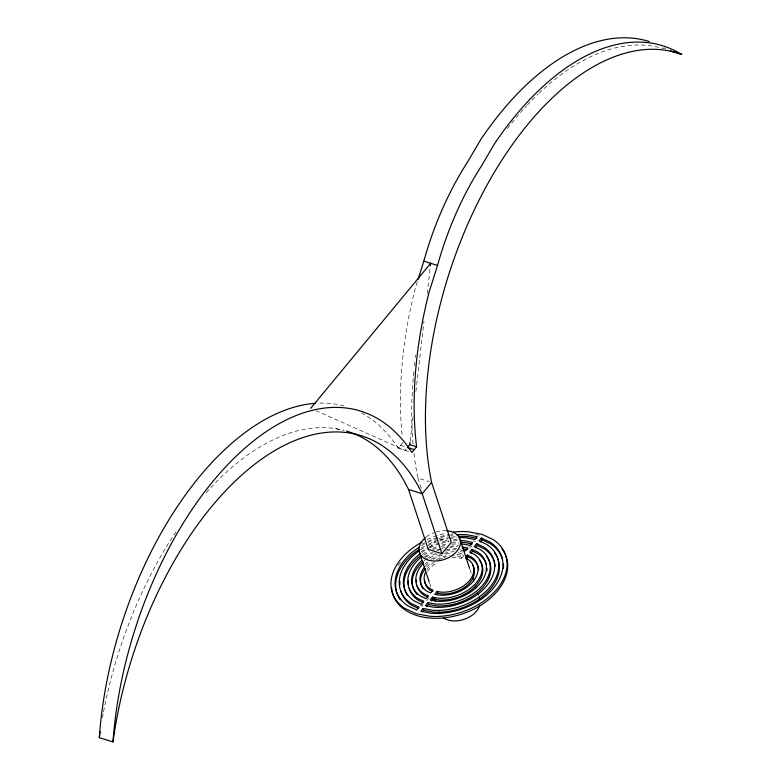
<?xml version="1.0" encoding="UTF-8"?>
<svg xmlns="http://www.w3.org/2000/svg" width="781" height="781" viewBox="0 0 781 781"><rect width="100%" height="100%" fill="white"/><g stroke="black" fill="none" stroke-linecap="round" stroke-linejoin="round"><path stroke-width="0.59" stroke-dasharray="3.9 2.93" d="M410.181 441.021L412.973 416.839M415.902 391.447L423.995 321.323M427.197 293.51L430.272 266.907M417.288 281.853L415.472 287.613A277.411 149.815 -72.5 0 0 402.156 435.671M361.515 412.915A277.411 149.815 -72.5 0 1 398.222 448.157L402.918 442.485M406.237 448.899L405.066 450.315L316.256 410.796M429.657 547.608L435.437 540.628M452.121 557.761A25.588 17.221 -18.2 0 1 457.432 557.663L461.444 558.356L460.858 556.56L462.625 554.422M423.165 604.631L421.896 606.163L419.768 605.119M426.572 600.521L428.974 597.611M461.444 558.356L463.807 555.506L458.632 554.627A29.844 20.091 -18.2 0 0 455.489 554.578M471.909 545.704L470.699 547.178L468.483 546.778M458.037 552.831L463.211 553.709M460.858 556.56L456.836 555.867A25.588 17.221 -18.2 0 0 451.535 555.965M459.618 549.814L463.182 550.449M460.214 551.611L462.586 552.03M473.169 540.911L475.512 541.36M400.565 445.326L407.418 447.484M398.222 448.157L408.492 451.398M335.85 428.671L341.551 430.477M413.989 453.576A281.424 151.983 -72.5 0 0 417.894 478.089L429.306 481.692M438.737 538.373L449.007 541.614M469.996 569.603L471.509 574.211M417.894 478.089L421.31 488.457M429.589 583.163L430.731 586.619M426.26 536.957A21.321 14.351 -18.2 0 1 433.836 532.72M435.944 531.998A21.321 14.351 -18.2 0 1 446.654 530.748M398.134 565.493A59.698 40.173 -18.2 0 1 401.688 560.67M422.453 543.957A59.698 40.173 -18.2 0 1 424.532 542.854M427.724 541.301A59.698 40.173 -18.2 0 1 449.426 534.536M450.598 534.341A59.698 40.173 -18.2 0 1 452.931 534.009M475.902 534.477A59.698 40.173 -18.2 0 1 479.251 535.21M421.164 548.096A55.431 37.303 -18.2 0 1 426.319 545.206M428.447 544.162A55.431 37.303 -18.2 0 1 438.561 540.169M439.703 539.808A55.431 37.303 -18.2 0 1 450.256 537.348M451.428 537.172A55.431 37.303 -18.2 0 1 456.094 536.625M420.949 551.767A51.165 34.442 -18.2 0 1 428.115 547.559M429.179 547.032A51.165 34.442 -18.2 0 1 448.714 540.569M453.439 539.856A51.165 34.442 -18.2 0 1 458.135 539.466M422.404 554.412A46.909 31.572 -18.2 0 1 428.496 550.654M432.615 548.604A46.909 31.572 -18.2 0 1 439.898 545.763M442.017 545.109A46.909 31.572 -18.2 0 1 446.761 543.908M451.555 543.049A46.909 31.572 -18.2 0 1 458.642 542.453M424.337 556.96A42.389 28.526 -18.2 0 1 431.463 552.577M436.452 550.263A42.389 28.526 -18.2 0 1 440.621 548.731M441.665 548.389A42.389 28.526 -18.2 0 1 444.858 547.491M450.266 546.368A42.389 28.526 -18.2 0 1 458.349 545.646M423.956 560.856A38.435 25.861 -18.2 0 1 425.791 559.391M426.738 558.688A38.435 25.861 -18.2 0 1 436.052 553.348M446.615 549.814A38.435 25.861 -18.2 0 1 456.768 548.487M425.001 564.155A34.13 22.971 -18.2 0 1 427.656 561.851M431.092 559.372A34.13 22.971 -18.2 0 1 443.061 553.778M444.116 553.456A34.13 22.971 -18.2 0 1 454.171 551.63M426.748 566.977A29.844 20.091 -18.2 0 1 431.873 562.486M436.472 559.635A29.844 20.091 -18.2 0 1 450.1 555.076M427.49 571.467A25.588 17.221 -18.2 0 1 437.477 562.427M427.129 539.505A59.698 40.173 -18.2 0 1 446.478 533.189M421.584 545.694A55.431 37.303 -18.2 0 1 425.733 543.41M427.861 542.356A55.431 37.303 -18.2 0 1 449.661 535.551M450.842 535.366A55.431 37.303 -18.2 0 1 453.175 535.063M420.363 549.97A51.165 34.442 -18.2 0 1 425.42 546.885M427.519 545.763A51.165 34.442 -18.2 0 1 436.423 541.916M439.879 540.774A51.165 34.442 -18.2 0 1 448.128 538.763M449.319 538.558A51.165 34.442 -18.2 0 1 456.368 537.738M421.808 552.616A46.909 31.572 -18.2 0 1 428.964 548.291M430.038 547.754A46.909 31.572 -18.2 0 1 439.303 543.966M441.431 543.312A46.909 31.572 -18.2 0 1 448.567 541.633M453.331 540.969A46.909 31.572 -18.2 0 1 459.228 540.628M423.751 555.164A42.389 28.526 -18.2 0 1 429.814 551.347M432.82 549.814A42.389 28.526 -18.2 0 1 437.936 547.657M441.08 546.593A42.389 28.526 -18.2 0 1 446.429 545.187M451.818 544.269A42.389 28.526 -18.2 0 1 458.935 543.849M425.196 557.595A38.435 25.861 -18.2 0 1 433.465 552.489M437.516 550.683A38.435 25.861 -18.2 0 1 442.798 548.858M449.309 547.374A38.435 25.861 -18.2 0 1 457.383 546.661M429.609 558.171A34.13 22.971 -18.2 0 1 437.243 553.944M445.678 551.083A34.13 22.971 -18.2 0 1 456.036 549.726M425.401 566.04A29.844 20.091 -18.2 0 1 429.618 561.959M433.065 559.489A29.844 20.091 -18.2 0 1 450.588 553.114M426.895 569.671A25.588 17.221 -18.2 0 1 434.138 562.369M438.815 559.616A25.588 17.221 -18.2 0 1 442.925 557.888M443.969 557.536A25.588 17.221 -18.2 0 1 446.117 556.921M413.003 443.784A281.424 151.983 -72.5 0 1 413.95 370.575M414.457 365.82A281.424 151.983 -72.5 0 1 414.877 362.247M415.482 357.454A281.424 151.983 -72.5 0 1 415.804 355.052M507.445 128.445A281.424 151.983 -72.5 0 1 526.589 105.806M527.409 104.927A281.424 151.983 -72.5 0 1 538.129 94.071M538.958 93.281A281.424 151.983 -72.5 0 1 663.596 48.637M102.457 717.661A281.424 151.983 -72.5 0 1 103.336 712.926M103.561 711.735A281.424 151.983 -72.5 0 1 176.643 530.885M206.233 492.655A281.424 151.983 -72.5 0 1 344.177 430.429M663.791 47.68A277.411 149.815 -72.5 0 1 665.91 48.871M319.937 403.103A277.411 149.815 -72.5 0 1 345.28 406.286"/><path stroke-width="1.17" d="M414.262 449.641L407.418 447.484L409.761 444.643L410.035 442.231M430.409 265.696L430.692 263.285L310.701 408.326M418.02 279.549L423.849 261.118A208.176 112.425 -72.5 0 1 467.634 161.882L480.93 139.262A277.411 149.815 -72.5 0 1 649.323 41.559M670.283 50.843L681.696 54.445A277.411 149.815 -72.5 0 0 494.617 143.587L481.321 166.207A208.176 112.425 -72.5 0 0 437.536 265.442L429.159 291.938A277.411 149.815 -72.5 0 0 416.605 446.81L411.909 452.482A277.411 149.815 -72.5 0 0 235.598 456.719A277.411 149.815 -72.5 0 0 112.991 741.95L99.304 737.625A281.424 151.983 -72.5 0 1 100.134 731.797M431.59 482.414L422.209 493.748L441.909 553.67L451.291 542.336L431.59 482.414A281.424 151.983 -72.5 0 1 492.489 175.452A281.424 151.983 -72.5 0 1 681.696 54.445M423.107 608.448L420.764 611.289L431.073 613.241A55.431 37.303 -18.2 0 0 493.504 588.054A55.431 37.303 -18.2 0 0 489.98 542.043L481.369 538.021L479.026 540.852L486.827 544.494A51.165 34.442 -18.2 0 1 490.077 586.97A51.165 34.442 -18.2 0 1 432.459 610.225L423.107 608.448L423.702 610.254L422.531 611.669M427.92 602.629L425.479 605.578L433.084 607.14A46.909 31.572 -18.2 0 0 486.202 586.443A46.909 31.572 -18.2 0 0 484.191 547.305L476.722 543.644L474.184 546.71L480.09 549.404A42.389 28.526 -18.2 0 1 483.244 584.491A42.389 28.526 -18.2 0 1 435.652 604.035L427.92 602.629L428.515 604.426L426.68 606.642M432.459 597.143L430.136 599.954L435.954 601.155A38.435 25.861 -18.2 0 0 479.475 584.198A38.435 25.861 -18.2 0 0 477.835 552.128L472.046 549.287L469.645 552.196L473.93 554.129A34.13 22.971 -18.2 0 1 476.664 582.343A34.13 22.971 -18.2 0 1 438.405 598.197L432.459 597.143L433.055 598.939L431.502 600.814M465.837 558.269L467.604 559.05A25.588 17.221 -18.2 0 1 469.811 580.156A25.588 17.221 -18.2 0 1 441.187 592.144L437.165 591.451L434.812 594.302L439.986 595.181A29.844 20.091 -18.2 0 0 473.335 581.113A29.844 20.091 -18.2 0 0 470.631 556.511L467.282 555.047L465.535 557.165M436.579 594.673L437.76 593.248L437.165 591.451M466.12 558.962L467.878 556.843L467.282 555.047M470.836 553.27L472.632 551.093L472.046 549.287M475.404 547.745L477.308 545.441L476.722 543.644M480.198 541.946L481.965 539.817L481.369 538.021M437.76 593.248L441.782 593.941A25.588 17.221 -18.2 0 0 467.897 584.666A25.588 17.221 -18.2 0 0 472.525 564.975M463.182 550.449L465.564 550.869L467.887 548.057L462.069 546.856M433.055 598.939L439 599.993A34.13 22.971 -18.2 0 0 474.614 587.039A34.13 22.971 -18.2 0 0 479.358 560.211M462.372 543.976L470.103 545.382L472.544 542.434L464.949 540.872A46.909 31.572 -18.2 0 0 460.39 540.637M428.515 604.426L436.237 605.831A42.389 28.526 -18.2 0 0 480.54 589.889A42.389 28.526 -18.2 0 0 486.641 556.56M476.703 538.304L467.536 536.567A55.431 37.303 -18.2 0 0 458.418 536.459M423.702 610.254L433.045 612.021A51.165 34.442 -18.2 0 0 486.651 593.101A51.165 34.442 -18.2 0 0 494.51 552.821M472.046 544.006L465.535 542.668A46.909 31.572 -18.2 0 0 460.985 542.434M462.655 548.652L467.321 549.609M423.849 261.118L437.536 265.442M409.761 444.643L416.605 446.81M346.52 431.092A281.424 151.983 -72.5 0 1 408.522 489.433L422.209 493.748A281.424 151.983 -72.5 0 0 251.511 466.765A281.424 151.983 -72.5 0 0 112.991 741.95M441.909 553.67L428.222 549.355L408.522 489.433M467.878 556.843L471.226 558.308A29.844 20.091 -18.2 0 1 478.607 569.788M432.781 591.539L431.014 590.758A25.588 17.221 -18.2 0 1 424.708 580.195M427.9 597.123L424.679 595.678A34.13 22.971 -18.2 0 1 417.044 586.043M423.448 602.649L418.528 600.404A42.389 28.526 -18.2 0 1 409.137 588.386M481.965 539.817L490.566 543.84A55.431 37.303 -18.2 0 1 502.622 559.674M418.616 608.497L411.792 605.314A51.165 34.442 -18.2 0 1 400.663 590.69M477.308 545.441L484.786 549.102A46.909 31.572 -18.2 0 1 495.174 566.205M472.632 551.093L478.431 553.924A38.435 25.861 -18.2 0 1 486.172 563.98M460.146 539.642L469.615 568.451M472.651 577.667L473.784 581.123M475.297 585.73L476.059 588.034M477.572 592.642L478.333 594.946M419.358 552.05L429.208 582.011M434.519 598.139L435.652 601.595M479.749 605.334A21.321 14.351 -18.2 0 1 464.588 619.177A21.321 14.351 -18.2 0 1 443.696 618.054M439.732 613.72A21.321 14.351 -18.2 0 1 439.059 611.972M479.173 597.807A21.321 14.351 -18.2 0 1 479.846 599.564M446.654 530.748A21.321 14.351 -18.2 0 1 457.998 549.736A21.321 14.351 -18.2 0 1 427.148 559.713A21.321 14.351 -18.2 0 1 425.46 537.601M501.998 548.994A59.698 40.173 -18.2 0 1 463.563 613.495A59.698 40.173 -18.2 0 1 391.564 587.371M503.413 563.96A55.431 37.303 -18.2 0 1 503.472 568.422M400.302 599.808A55.431 37.303 -18.2 0 1 419.182 549.355M399.833 585.076A51.165 34.442 -18.2 0 1 399.97 581.581M407.418 595.425A46.909 31.572 -18.2 0 1 404.919 590.045M404.607 588.913A46.909 31.572 -18.2 0 1 420.529 555.779M408.502 585.242A42.389 28.526 -18.2 0 1 408.463 580.859M486.973 568.441A38.435 25.861 -18.2 0 1 486.944 570.765M417.074 594.487A38.435 25.861 -18.2 0 1 423.077 561.617M416.419 582.47A34.13 22.971 -18.2 0 1 416.458 579.99M423.058 588.718A29.844 20.091 -18.2 0 1 425.274 568.695M421.857 542.16A59.698 40.173 -18.2 0 0 404.9 608.428L416.175 613.7L429.696 616.258A59.698 40.173 -18.2 0 0 496.921 589.138A59.698 40.173 -18.2 0 0 493.133 539.583L481.848 534.311L468.327 531.754A59.698 40.173 -18.2 0 0 453.488 532.066M419.573 546.925A55.431 37.303 -18.2 0 0 408.053 605.968L416.654 609.99L418.997 607.159L411.196 603.508A51.165 34.442 -18.2 0 1 419.397 550.634M456.66 534.741A55.431 37.303 -18.2 0 1 466.95 534.77L477.259 536.723L474.916 539.554L465.564 537.787A51.165 34.442 -18.2 0 0 458.711 537.621M419.944 553.983A46.909 31.572 -18.2 0 0 413.832 600.706L421.31 604.367L423.849 601.302L417.933 598.607A42.389 28.526 -18.2 0 1 421.018 557.273M421.633 560.592A38.435 25.861 -18.2 0 0 420.188 595.883L425.977 598.715L428.388 595.815L424.093 593.882A34.13 22.971 -18.2 0 1 423.595 563.169M424.688 566.899A29.844 20.091 -18.2 0 0 427.392 591.5L430.741 592.964L433.074 590.133L430.419 588.962A25.588 17.221 -18.2 0 1 425.381 572.493M99.304 737.625A277.411 149.815 -72.5 0 1 315.309 403.328"/></g></svg>
